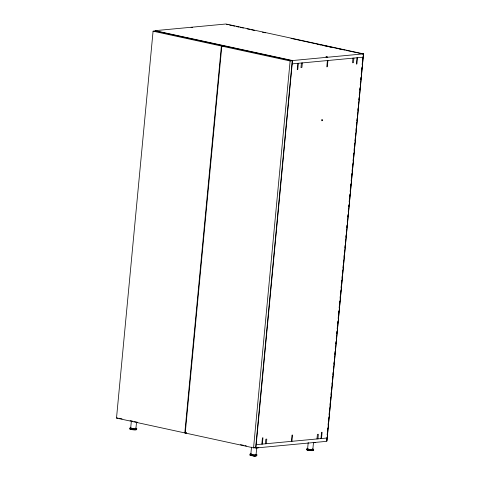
<?xml version="1.0" encoding="UTF-8"?>
<svg xmlns="http://www.w3.org/2000/svg" width="480" height="480" viewBox="0 0 480 480"><rect width="100%" height="100%" fill="white"/><g stroke="black" fill="none" stroke-linecap="round" stroke-linejoin="round"><path stroke-width="0.72" d="M256.464 447.594L256.764 448.116L258.78 447.588M186.234 432.792L184.812 432.924L116.508 418.08L153.078 31.188L155.208 30.99L223.512 45.834L221.382 46.032L153.078 31.188M130.686 428.124L131.358 421.05M135.912 428.616L136.518 422.25M184.812 432.924L221.382 46.032M185.244 433.02L221.82 46.128L223.944 45.93L292.254 60.774L255.678 447.666L253.554 447.864L185.244 433.02L186.666 432.888M250.836 454.23L251.502 447.162M253.554 447.864L290.124 60.972L292.254 60.774M255.87 447.99L292.494 60.546L363.462 53.874L326.838 441.318L255.87 447.99L254.406 447.672M256.062 454.722L256.662 448.362M261.834 444.138L262.428 437.862L262.956 437.814L262.362 444.084M297.828 63.336L297.234 69.606L297.768 69.558L298.362 63.282M265.41 443.802L265.848 439.188L266.79 439.098L266.358 443.712M301.404 63L300.972 67.608L301.914 67.518L302.352 62.91M291.402 441.36L291.996 435.084L292.524 435.036L291.936 441.306M327.396 60.558L326.808 66.828L327.336 66.78L327.93 60.504M307.608 448.896L308.208 442.53M312.834 449.388L313.506 442.32M316.98 438.954L317.418 434.34L318.36 434.256L317.928 438.864M352.974 58.152L352.542 62.766L353.484 62.676L353.922 58.062M320.97 438.582L321.564 432.306L322.098 432.258L321.504 438.528M356.97 57.78L356.376 64.05L356.904 64.002L357.498 57.726M326.652 440.142L326.868 437.904M327.15 434.916L327.288 433.422M327.57 430.44L327.78 428.196M328.068 425.214L328.278 422.97M328.56 419.988L328.77 417.744M329.052 414.762L329.262 412.518M329.55 409.536L329.688 408.042M329.97 405.054L330.18 402.816M330.462 399.828L330.678 397.59M330.96 394.602L331.17 392.364M331.452 389.376L331.662 387.138M331.944 384.15L332.088 382.656M332.37 379.674L332.652 376.686M332.862 374.448L333.078 372.21M333.36 369.222L333.57 366.984M333.852 363.996L334.062 361.758M334.344 358.77L334.56 356.532M334.77 354.288L335.052 351.306M335.262 349.062L335.472 346.824M335.76 343.836L335.97 341.598M336.252 338.616L336.462 336.372M336.744 333.39L336.954 331.146M337.17 328.908L337.452 325.92M337.662 323.682L337.872 321.444M338.154 318.456L338.37 316.218M338.652 313.23L338.862 310.992M339.144 308.004L339.354 305.766M339.57 303.528L339.78 301.284M340.062 298.302L340.272 296.058M340.554 293.076L340.77 290.832M341.052 287.85L341.262 285.606M341.544 282.624L341.754 280.386M341.97 278.142L342.18 275.904M342.462 272.916L342.672 270.678M342.954 267.69L343.164 265.452M343.452 262.464L343.662 260.226M343.944 257.238L344.154 255M344.364 252.762L344.58 250.524M344.862 247.536L345.072 245.298M345.354 242.31L345.564 240.072M345.846 237.084L346.062 234.846M346.344 231.858L346.554 229.62M346.764 227.376L346.98 225.138M347.262 222.156L347.472 219.912M347.754 216.93L347.964 214.686M348.246 211.704L348.462 209.46M348.744 206.478L348.882 204.984M349.164 201.996L349.374 199.758M349.662 196.77L349.872 194.532M350.154 191.544L350.364 189.306M350.646 186.318L350.856 184.08M351.144 181.092L351.282 179.598M351.636 175.866L351.846 173.628M352.056 171.39L352.272 169.152M352.554 166.164L352.764 163.926M353.046 160.938L353.256 158.7M353.538 155.712L353.754 153.474M354.036 150.486L354.246 148.248M354.456 146.004L354.672 143.766M354.954 140.778L355.164 138.54M355.446 135.552L355.656 133.314M355.938 130.332L356.154 128.088M356.436 125.106L356.646 122.862M356.856 120.624L357.066 118.386M357.354 115.398L357.564 113.16M357.846 110.172L358.056 107.934M358.338 104.946L358.548 102.708M358.836 99.72L359.046 97.482M359.256 95.244L359.466 93M359.748 90.018L359.964 87.774M360.246 84.792L360.456 82.548M360.738 79.566L360.948 77.328M361.23 74.34L361.374 72.846M361.656 69.858L361.866 67.62M362.148 64.632L362.364 62.394M362.646 59.406L362.856 57.168M362.028 53.832L363.492 54.15L326.94 440.856L326.586 440.886M315.498 442.38L313.494 442.782L313.236 442.332M363.138 54.18L363.492 54.15M292.182 63.864L363.15 57.198M116.508 418.08L117.924 417.948M256.182 444.666L327.15 438M363.462 53.874L225.984 24L155.016 30.666L292.494 60.546M226.596 24.396L228.06 24.714M229.524 25.032L234.648 26.148M236.112 26.466L239.04 27.102M240.504 27.42L243.432 28.056M247.092 28.854L250.02 29.49M251.484 29.808L254.412 30.444M262.464 32.196L265.392 32.832M291.018 38.4L345.192 50.172M346.656 50.49L356.172 52.56M357.636 52.878L360.564 53.514M317.748 44.316L320.676 44.952M324.336 45.75L327.264 46.386M328.728 46.704L331.656 47.34M339.714 49.092L342.642 49.728M221.82 46.128L290.124 60.972M119.124 418.272L122.052 418.908M130.092 420.654L133.02 421.29M134.484 421.608L137.406 422.244M240.516 444.648L243.438 445.284M244.902 445.602L246.366 445.92M312.012 450.474A2.436 0.366 5.4 0 1 310.644 450.474M309.306 450.336A2.436 0.366 5.4 0 1 307.932 450.018M309.312 450.246A2.436 0.366 5.4 0 1 308.07 449.976M312.33 450.486A2.622 0.396 5.4 0 1 310.392 450.486M309.24 450.36A2.622 0.396 5.4 0 1 307.764 450.018M309.246 450.264A2.622 0.396 5.4 0 1 307.914 449.976M312.762 449.004A3.564 0.54 5.4 0 1 312.6 449.766A3.564 0.54 5.4 0 1 307.5 449.244A3.564 0.54 5.4 0 1 308.046 448.518M313.518 450.018A3.564 0.54 5.4 0 1 309.906 450.402A3.564 0.54 5.4 0 1 306.978 449.346M313.182 450.132A3.378 0.51 5.4 0 1 309.9 450.558A3.378 0.51 5.4 0 1 307.314 449.526M312.288 449.088A2.622 0.396 5.4 0 1 312.114 449.592A2.622 0.396 5.4 0 1 308.724 449.334A2.622 0.396 5.4 0 1 307.884 448.752M135.594 429.342A2.436 0.366 5.4 0 1 135.582 429.504M133.728 429.606A2.436 0.366 5.4 0 1 131.304 429.246M130.806 429.012A2.436 0.366 5.4 0 1 130.812 428.928M135.588 429.246A2.622 0.396 5.4 0 1 135.564 429.594M133.77 429.636A2.622 0.396 5.4 0 1 131.16 429.252M130.854 429.15A2.622 0.396 5.4 0 1 130.764 428.832M135.546 428.154A3.564 0.54 5.4 0 1 135.96 428.97A3.564 0.54 5.4 0 1 130.854 428.532A3.564 0.54 5.4 0 1 130.824 427.752M136.596 429.246A3.564 0.54 5.4 0 1 133.182 429.642A3.564 0.54 5.4 0 1 129.9 428.61M136.26 429.354A3.378 0.51 5.4 0 1 133.548 429.834A3.378 0.51 5.4 0 1 129.948 428.868M135.528 428.364A2.622 0.396 5.4 0 1 134.904 428.832A2.622 0.396 5.4 0 1 131.43 428.472A2.622 0.396 5.4 0 1 131.28 427.926M255.534 455.766A2.436 0.366 5.4 0 1 253.332 455.766M252.282 455.634A2.436 0.366 5.4 0 1 250.986 455.262A2.622 0.396 5.4 0 0 252.204 455.556M252.288 455.538A2.436 0.366 5.4 0 1 251.172 455.262M255.816 455.766A2.622 0.396 5.4 0 1 253.032 455.766M252.198 455.652A2.622 0.396 5.4 0 1 250.884 455.298M255.192 455.76A2.622 0.396 5.4 0 1 254.202 455.766M255.99 454.332A3.564 0.54 5.4 0 1 255.828 455.1A3.564 0.54 5.4 0 1 250.728 454.572A3.564 0.54 5.4 0 1 251.274 453.852M256.596 455.286A3.564 0.54 5.4 0 1 253.134 455.736A3.564 0.54 5.4 0 1 250.398 454.644M256.548 455.532A3.378 0.51 5.4 0 1 253.128 455.892A3.378 0.51 5.4 0 1 250.35 454.896M255.678 454.476A2.622 0.396 5.4 0 1 255.126 454.938A2.622 0.396 5.4 0 1 251.718 454.62A2.622 0.396 5.4 0 1 251.256 454.056M191.154 27.54L192.45 27.666L191.208 27.522M326.034 56.85L327.33 56.976L326.034 56.85M322.278 120.552A0.654 0.402 -77.7 0 0 322.2 119.49A0.654 0.402 -77.7 0 0 321.618 120.33A0.654 0.402 -77.7 0 0 322.278 120.552"/></g></svg>
